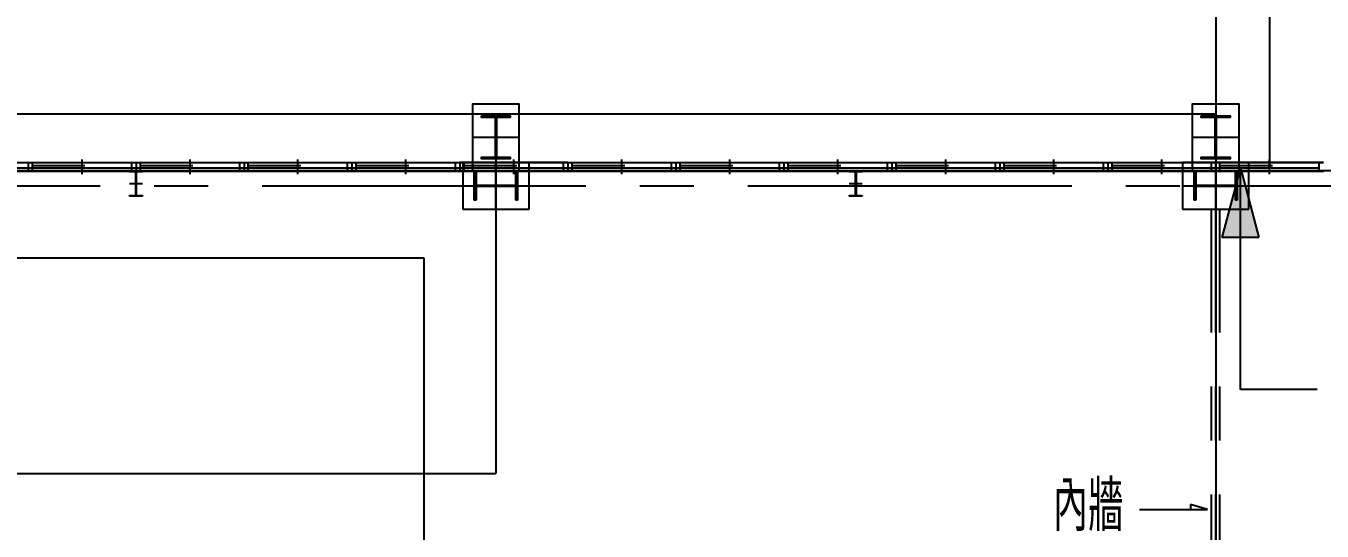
# Model space of a CAD drawing. Extents: x -40736 to 367926, y -65544 to 37405.
# Drawn here: x 353738 to 355539, y -50223 to -49521 of the extents above; entities that cross this region are included whole.
import ezdxf

# ---------------------------------------------------------------- set-up
doc = ezdxf.new("R2010")
doc.units = 0
doc.header["$LTSCALE"] = 600
doc.header["$MEASUREMENT"] = 0
doc.linetypes.add('CENTER2', pattern=[1.125, 0.75, -0.125, 0.125, -0.125])
doc.layers.get('0').update_dxf_attribs({"linetype": 'CONTINUOUS'})
for name, color, linetype in [('1', 1, 'CONTINUOUS'), ('C6', 6, 'CONTINUOUS'), ('底圖', 253, 'CONTINUOUS')]:
    doc.layers.add(name, color=color, linetype=linetype)
doc.styles.add('CHINESET', font='ISOCP.SHX', dxfattribs={"width": 0.7, "bigfont": 'CHINESET.SHX'})

# ---------------------------------------------------------------- blocks, each defined once
blk = doc.blocks.new('*X413')
at = {"layer": 'C6', "color": 0}
for p, q in [((11763.7, 29453.8), (11764.5, 29454.6)), ((11763.7, 29452.9), (11765.3, 29454.6)), ((11764.6, 29452.1), (11767.1, 29454.6)), ((11765.5, 29452.1), (11768, 29454.6)), ((11767.3, 29452.1), (11769.8, 29454.6)), ((11768.1, 29452.1), (11770.6, 29454.6)), ((11769.9, 29452.1), (11772.4, 29454.6)), ((11770.8, 29452.1), (11773.3, 29454.6)), ((11772.6, 29452.1), (11775.1, 29454.6)), ((11773.4, 29452.1), (11775.9, 29454.6)), ((11775.2, 29452.1), (11777.7, 29454.6)), ((11776.1, 29452.1), (11778.6, 29454.6)), ((11777.9, 29452.1), (11780.4, 29454.6)), ((11778.7, 29452.1), (11781.2, 29454.6)), ((11780.5, 29452.1), (11783, 29454.6)), ((11781.4, 29452.1), (11783.9, 29454.6)), ((11782.9, 29451.8), (11785.7, 29454.6)), ((11782.9, 29450.9), (11786.5, 29454.6)), ((11782.9, 29449.1), (11784.5, 29450.7)), ((11782.9, 29448.2), (11784.5, 29449.8)), ((11782.9, 29446.5), (11784.5, 29448.1)), ((11782.9, 29445.6), (11784.5, 29447.2)), ((11782.9, 29443.8), (11784.5, 29445.4)), ((11782.9, 29442.9), (11784.5, 29444.5)), ((11785.8, 29452.1), (11788.3, 29454.6)), ((11786.7, 29452.1), (11789.2, 29454.6)), ((11788.5, 29452.1), (11791, 29454.6)), ((11789.4, 29452.1), (11791.9, 29454.6)), ((11791.1, 29452.1), (11793.6, 29454.6)), ((11792, 29452.1), (11794.5, 29454.6)), ((11793.8, 29452.1), (11796.3, 29454.6)), ((11794.7, 29452.1), (11797.2, 29454.6)), ((11796.4, 29452.1), (11798.9, 29454.6)), ((11797.3, 29452.1), (11799.8, 29454.6)), ((11799.1, 29452.1), (11801.6, 29454.6)), ((11800, 29452.1), (11802.5, 29454.6)), ((11801.7, 29452.1), (11803.7, 29454)), ((11802.6, 29452.1), (11803.7, 29453.1)), ((11782.9, 29441.2), (11784.5, 29442.8)), ((11782.9, 29440.3), (11784.5, 29441.9)), ((11782.9, 29438.5), (11784.5, 29440.1)), ((11782.9, 29437.6), (11784.5, 29439.2)), ((11782.9, 29435.9), (11784.5, 29437.5)), ((11782.9, 29435), (11784.5, 29436.6)), ((11782.9, 29433.2), (11784.5, 29434.8)), ((11782.9, 29432.3), (11784.5, 29433.9)), ((11782.9, 29430.6), (11784.5, 29432.2)), ((11782.9, 29429.7), (11784.5, 29431.3)), ((11782.9, 29427.9), (11784.5, 29429.5)), ((11782.9, 29427), (11784.5, 29428.6)), ((11782.9, 29425.3), (11784.5, 29426.9)), ((11782.9, 29424.4), (11784.5, 29426)), ((11782.9, 29422.6), (11784.5, 29424.2)), ((11782.9, 29421.7), (11784.5, 29423.3)), ((11782.9, 29420), (11784.5, 29421.6)), ((11782.9, 29419.1), (11784.5, 29420.7)), ((11782.9, 29417.3), (11784.5, 29418.9)), ((11782.9, 29416.4), (11784.5, 29418)), ((11782.9, 29414.6), (11784.5, 29416.2)), ((11782.9, 29413.8), (11784.5, 29415.4)), ((11782.9, 29412), (11784.5, 29413.6)), ((11782.9, 29411.1), (11784.5, 29412.7)), ((11782.9, 29409.3), (11784.5, 29410.9)), ((11782.9, 29408.5), (11784.5, 29410.1)), ((11782.9, 29406.7), (11784.5, 29408.3)), ((11763.7, 29395.4), (11765.3, 29397.1)), ((11763.7, 29394.6), (11766.2, 29397.1)), ((11765.4, 29394.6), (11767.9, 29397.1)), ((11766.3, 29394.6), (11768.8, 29397.1)), ((11768.1, 29394.6), (11770.6, 29397.1)), ((11769, 29394.6), (11771.5, 29397.1)), ((11770.7, 29394.6), (11773.2, 29397.1)), ((11771.6, 29394.6), (11774.1, 29397.1)), ((11773.4, 29394.6), (11775.9, 29397.1)), ((11774.3, 29394.6), (11776.8, 29397.1)), ((11776, 29394.6), (11778.5, 29397.1)), ((11776.9, 29394.6), (11779.4, 29397.1)), ((11778.7, 29394.6), (11781.2, 29397.1)), ((11779.6, 29394.6), (11782.1, 29397.1)), ((11781.3, 29394.6), (11784.5, 29397.7)), ((11782.2, 29394.6), (11784.7, 29397.1)), ((11782.9, 29405.8), (11784.5, 29407.4)), ((11782.9, 29404), (11784.5, 29405.6)), ((11782.9, 29403.2), (11784.5, 29404.8)), ((11782.9, 29401.4), (11784.5, 29403)), ((11782.9, 29400.5), (11784.5, 29402.1)), ((11782.9, 29398.7), (11784.5, 29400.3)), ((11782.9, 29397.9), (11784.5, 29399.5)), ((11784, 29394.6), (11786.5, 29397.1)), ((11784.9, 29394.6), (11787.4, 29397.1)), ((11786.7, 29394.6), (11789.2, 29397.1)), ((11787.5, 29394.6), (11790, 29397.1)), ((11789.3, 29394.6), (11791.8, 29397.1)), ((11790.2, 29394.6), (11792.7, 29397.1)), ((11792, 29394.6), (11794.5, 29397.1)), ((11792.8, 29394.6), (11795.3, 29397.1)), ((11794.6, 29394.6), (11797.1, 29397.1)), ((11795.5, 29394.6), (11798, 29397.1)), ((11797.3, 29394.6), (11799.8, 29397.1)), ((11798.1, 29394.6), (11800.6, 29397.1)), ((11799.9, 29394.6), (11802.4, 29397.1)), ((11800.8, 29394.6), (11803.3, 29397.1)), ((11802.6, 29394.6), (11803.7, 29395.7)), ((11803.4, 29394.6), (11803.7, 29394.8))]:
    blk.add_line(p, q, dxfattribs=at)
blk = doc.blocks.new('*U537')
at = {"color": 1, "linetype": 'Continuous'}
blk.add_line((-32.5, 0), (32.5, 0), dxfattribs=at)
at = {"color": 1}
blk.add_lwpolyline([(-32.5, -46), (32.5, -46), (32.5, 46), (-32.5, 46)], close=True, dxfattribs=at)
blk.add_lwpolyline([(-20, 30), (20, 30), (20, 27.5), (0.8, 27.5), (0.8, -27.5), (20, -27.5), (20, -30), (-20, -30), (-20, -27.5), (-0.8, -27.5), (-0.8, 27.5), (-20, 27.5), (-20, 30)], dxfattribs=at)
blk.add_blockref('*X413', (-11783.7, -29424.6), dxfattribs=at)
blk = doc.blocks.new('*U538')
at = {"color": 0, "linetype": 'ByBlock', "lineweight": -2}
blk.add_blockref('*U537', (0, -10000), dxfattribs=at)
blk = doc.blocks.new('*U531')
at = {"color": 0}
blk.add_blockref('*U538', (0, 5000), dxfattribs=at)
blk = doc.blocks.new('*U532')
at = {"layer": '1', "color": 0, "linetype": 'ByBlock', "lineweight": -2}
for p in [(6000, 0), (7000, 0)]:
    blk.add_blockref('*U531', p, dxfattribs=at)

msp = doc.modelspace()

# ---------------------------------------------------------------- linework, layer by layer
at = {"color": 0}
msp.add_lwpolyline([(360437.28956, -32043.29681), (348358.78957, -32043.29681), (348358.78957, -49721.79681), (360437.28956, -49721.79681)], close=True, dxfattribs=at)
at = {"layer": '底圖', "color": 253}
for p, q in [((355391.28837, -43643.31825), (355391.28837, -49643.31765)), ((355466.28837, -43841.55583), (355466.28837, -49718.31765)), ((353391.28837, -49643.31765), (355391.28837, -49643.31765)), ((354391.28837, -49643.31765), (354391.28837, -50143.31765)), ((355391.28837, -49643.31765), (355391.28837, -57643.31765)), ((337466.29017, -49718.31765), (355466.28837, -49718.31765)), ((355425.58241, -49718.31765), (355399.7005, -49814.91023)), ((355425.58241, -50026.50459), (355425.58241, -49718.31765)), ((355425.58241, -49718.31765), (355451.46431, -49814.91023)), ((355451.46431, -49814.91023), (355399.7005, -49814.91023)), ((353491.28837, -49843.31765), (354291.28837, -49843.31765)), ((354291.28837, -49843.31765), (354291.28837, -52893.31765)), ((355532.30239, -50026.50459), (355425.58241, -50026.50459)), ((353391.28837, -50143.31765), (354391.28837, -50143.31765))]:
    msp.add_line(p, q, dxfattribs=at)
at = {"layer": '底圖', "linetype": 'CENTER2'}
for p, q in [((353591.28956, -49710.83166), (353741.28956, -49710.83166)), ((353741.28956, -49710.83166), (353741.28956, -49722.83166)), ((353741.28956, -49710.83166), (353741.28956, -49722.83166)), ((353741.28956, -49710.83166), (353891.28956, -49710.83166)), ((353747.28956, -49722.83166), (353747.28956, -49710.83166)), ((353747.28956, -49714.83166), (353820.28956, -49714.83166)), ((353885.28956, -49718.83166), (353812.28956, -49718.83166)), ((353816.28956, -49726.83166), (353816.28956, -49706.83166)), ((353885.28956, -49722.83166), (353885.28956, -49710.83166)), ((353891.28956, -49710.83166), (353891.28956, -49722.83166)), ((353891.28956, -49710.83166), (353891.28956, -49722.83166)), ((353891.28956, -49710.83166), (354041.28956, -49710.83166)), ((353897.28956, -49722.83166), (353897.28956, -49710.83166)), ((353897.28956, -49714.83166), (353970.28956, -49714.83166)), ((354035.28956, -49718.83166), (353962.28956, -49718.83166)), ((353966.28956, -49726.83166), (353966.28956, -49706.83166)), ((354035.28956, -49722.83166), (354035.28956, -49710.83166)), ((354041.28956, -49710.83166), (354041.28956, -49722.83166)), ((354041.28956, -49710.83166), (354041.28956, -49722.83166)), ((354041.28956, -49710.83166), (354191.28956, -49710.83166)), ((354047.28956, -49722.83166), (354047.28956, -49710.83166)), ((354047.28956, -49714.83166), (354120.28956, -49714.83166)), ((354185.28956, -49718.83166), (354112.28956, -49718.83166)), ((354116.28956, -49726.83166), (354116.28956, -49706.83166)), ((354185.28956, -49722.83166), (354185.28956, -49710.83166)), ((354191.28956, -49710.83166), (354191.28956, -49722.83166)), ((354191.28956, -49710.83166), (354191.28956, -49722.83166)), ((354191.28956, -49710.83166), (354341.28956, -49710.83166)), ((354191.28956, -49710.83166), (354341.28956, -49710.83166)), ((354197.28956, -49722.83166), (354197.28956, -49710.83166)), ((354197.28956, -49714.83166), (354270.28956, -49714.83166)), ((354335.28956, -49718.83166), (354262.28956, -49718.83166)), ((354266.28956, -49726.83166), (354266.28956, -49706.83166)), ((354335.28956, -49722.83166), (354335.28956, -49710.83166)), ((354341.28956, -49710.83166), (354345.28956, -49710.83166)), ((354491.28956, -49710.83166), (354341.28956, -49710.83166)), ((354341.28956, -49710.83166), (354341.28956, -49722.83166)), ((354341.28956, -49710.83166), (354341.28956, -49722.83166)), ((354341.28956, -49710.83166), (354491.28956, -49710.83166)), ((354345.28956, -49710.83166), (354345.28956, -49775.83166)), ((354347.28956, -49722.83166), (354347.28956, -49710.83166)), ((354347.28956, -49714.83166), (354420.28956, -49714.83166)), ((354391.28956, -49775.83166), (354391.28956, -49710.83166)), ((354485.28956, -49718.83166), (354412.28956, -49718.83166)), ((354416.28956, -49726.83166), (354416.28956, -49706.83166)), ((354437.28956, -49710.83166), (354441.28956, -49710.83166)), ((354437.28956, -49775.83166), (354437.28956, -49710.83166)), ((354437.28956, -49710.83166), (354437.28956, -49710.83166)), ((354485.28956, -49722.83166), (354485.28956, -49710.83166)), ((354491.28956, -49710.83166), (354491.28956, -49722.83166)), ((354491.28956, -49710.83166), (354491.28956, -49722.83166)), ((354491.28956, -49710.83166), (354641.28956, -49710.83166)), ((354497.28956, -49722.83166), (354497.28956, -49710.83166)), ((354497.28956, -49714.83166), (354570.28956, -49714.83166)), ((354635.28956, -49718.83166), (354562.28956, -49718.83166)), ((354566.28956, -49726.83166), (354566.28956, -49706.83166)), ((354635.28956, -49722.83166), (354635.28956, -49710.83166)), ((354641.28956, -49710.83166), (354641.28956, -49722.83166)), ((354641.28956, -49710.83166), (354641.28956, -49722.83166)), ((354641.28956, -49710.83166), (354791.28956, -49710.83166)), ((354647.28956, -49722.83166), (354647.28956, -49710.83166)), ((354647.28956, -49714.83166), (354720.28956, -49714.83166)), ((354785.28956, -49718.83166), (354712.28956, -49718.83166)), ((354716.28956, -49726.83166), (354716.28956, -49706.83166)), ((354785.28956, -49722.83166), (354785.28956, -49710.83166)), ((354791.28956, -49710.83166), (354791.28956, -49722.83166)), ((354791.28956, -49710.83166), (354791.28956, -49722.83166)), ((354791.28956, -49710.83166), (354941.28956, -49710.83166)), ((354797.28956, -49722.83166), (354797.28956, -49710.83166)), ((354797.28956, -49714.83166), (354870.28956, -49714.83166)), ((354935.28956, -49718.83166), (354862.28956, -49718.83166)), ((354866.28956, -49726.83166), (354866.28956, -49706.83166)), ((354935.28956, -49722.83166), (354935.28956, -49710.83166)), ((354941.28956, -49710.83166), (354941.28956, -49722.83166)), ((354941.28956, -49710.83166), (354941.28956, -49722.83166)), ((354941.28956, -49710.83166), (355091.28956, -49710.83166)), ((354947.28956, -49722.83166), (354947.28956, -49710.83166)), ((354947.28956, -49714.83166), (355020.28956, -49714.83166)), ((355085.28956, -49718.83166), (355012.28956, -49718.83166)), ((355016.28956, -49726.83166), (355016.28956, -49706.83166)), ((355085.28956, -49722.83166), (355085.28956, -49710.83166)), ((355091.28956, -49710.83166), (355091.28956, -49722.83166)), ((355091.28956, -49710.83166), (355091.28956, -49722.83166)), ((355091.28956, -49710.83166), (355241.28956, -49710.83166)), ((355097.28956, -49722.83166), (355097.28956, -49710.83166)), ((355097.28956, -49714.83166), (355170.28956, -49714.83166)), ((355235.28956, -49718.83166), (355162.28956, -49718.83166)), ((355166.28956, -49726.83166), (355166.28956, -49706.83166)), ((355235.28956, -49722.83166), (355235.28956, -49710.83166)), ((355241.28956, -49710.83166), (355241.28956, -49722.83166)), ((355241.28956, -49710.83166), (355241.28956, -49722.83166)), ((355241.28956, -49710.83166), (355391.28956, -49710.83166)), ((355241.28956, -49710.83166), (355391.28956, -49710.83166)), ((355247.28956, -49722.83166), (355247.28956, -49710.83166)), ((355247.28956, -49714.83166), (355320.28956, -49714.83166)), ((355385.28956, -49718.83166), (355312.28956, -49718.83166)), ((355316.28956, -49726.83166), (355316.28956, -49706.83166)), ((355341.28956, -49710.83166), (355345.28956, -49710.83166)), ((355391.28956, -49710.83166), (355345.28956, -49710.83166)), ((355345.28956, -49710.83166), (355345.28956, -49775.83166)), ((355385.28956, -49722.83166), (355385.28956, -49710.83166)), ((355391.28956, -49775.83166), (355391.28956, -49710.83166)), ((355541.28956, -49710.83166), (355391.28956, -49710.83166)), ((355391.28956, -49710.83166), (355391.28956, -49722.83166)), ((355391.28956, -49710.83166), (355391.28956, -49722.83166)), ((355391.28956, -49710.83166), (355541.28956, -49710.83166)), ((355397.28956, -49722.83166), (355397.28956, -49710.83166)), ((355397.28956, -49714.83166), (355470.28956, -49714.83166)), ((355437.28956, -49775.83166), (355437.28956, -49710.83166)), ((355437.28956, -49710.83166), (355437.28956, -49710.83166)), ((355535.28956, -49718.83166), (355462.28956, -49718.83166)), ((355466.28956, -49726.83166), (355466.28956, -49706.83166)), ((355535.28956, -49722.83166), (355535.28956, -49710.83166)), ((353591.28956, -49722.83166), (353741.28956, -49722.83166)), ((353741.28956, -49722.83166), (353891.28956, -49722.83166)), ((353882.28956, -49722.83166), (353900.28956, -49722.83166)), ((353882.28956, -49723.93166), (353882.28956, -49722.83166)), ((353890.93956, -49723.93166), (353882.28956, -49723.93166)), ((353882.61836, -49723.93166), (353883.71836, -49722.83166)), ((353884.38613, -49723.93166), (353885.48613, -49722.83166)), ((353887.92166, -49723.93166), (353889.02166, -49722.83166)), ((353889.68943, -49723.93166), (353890.78943, -49722.83166)), ((353890.93956, -49756.73166), (353890.93956, -49723.93166)), ((353890.93956, -49726.21706), (353891.63956, -49725.51706)), ((353890.93956, -49727.98483), (353891.63956, -49727.28483)), ((353890.93956, -49731.52036), (353891.63956, -49730.82036)), ((353890.93956, -49733.28813), (353891.63956, -49732.58813)), ((353890.93956, -49736.82366), (353891.63956, -49736.12366)), ((353890.93956, -49738.59143), (353891.63956, -49737.89143)), ((353891.28956, -49722.83166), (353891.28956, -49757.83166)), ((353891.28956, -49722.83166), (354041.28956, -49722.83166)), ((353900.28956, -49723.93166), (353891.63956, -49723.93166)), ((353891.63956, -49723.93166), (353891.63956, -49756.73166)), ((353893.22496, -49723.93166), (353894.32496, -49722.83166)), ((353894.99273, -49723.93166), (353896.09273, -49722.83166)), ((353898.52826, -49723.93166), (353899.62826, -49722.83166)), ((353900.28956, -49722.83166), (353900.28956, -49723.93166)), ((354041.28956, -49722.83166), (354191.28956, -49722.83166)), ((354191.28956, -49722.83166), (354341.28956, -49722.83166)), ((354341.28956, -49722.83166), (354491.28956, -49722.83166)), ((354361.28956, -49763.33166), (354361.28956, -49723.33166)), ((354361.28956, -49723.33166), (354363.78956, -49723.33166)), ((354363.78956, -49727.03663), (354361.28956, -49724.53663)), ((354363.78956, -49727.92051), (354361.28956, -49725.42051)), ((354363.78956, -49729.68828), (354361.28956, -49727.18828)), ((354363.78956, -49730.57216), (354361.28956, -49728.07216)), ((354363.78956, -49732.33993), (354361.28956, -49729.83993)), ((354363.78956, -49733.22381), (354361.28956, -49730.72381)), ((354363.78956, -49734.99158), (354361.28956, -49732.49158)), ((354363.78956, -49735.87546), (354361.28956, -49733.37546)), ((354363.78956, -49737.64323), (354361.28956, -49735.14323)), ((354363.78956, -49738.52711), (354361.28956, -49736.02711)), ((354363.78956, -49740.29488), (354361.28956, -49737.79488)), ((354363.78956, -49741.17876), (354361.28956, -49738.67876)), ((354363.78956, -49725.26886), (354361.85237, -49723.33166)), ((354363.78956, -49724.38498), (354362.73625, -49723.33166)), ((354363.78956, -49723.33166), (354363.78956, -49742.53166)), ((354418.78956, -49742.53166), (354418.78956, -49723.33166)), ((354418.78956, -49723.33166), (354421.28956, -49723.33166)), ((354421.28956, -49726.20032), (354418.78956, -49723.70032)), ((354421.28956, -49727.0842), (354418.78956, -49724.5842)), ((354421.28956, -49728.85197), (354418.78956, -49726.35197)), ((354421.28956, -49729.73585), (354418.78956, -49727.23585)), ((354421.28956, -49731.50362), (354418.78956, -49729.00362)), ((354421.28956, -49732.3875), (354418.78956, -49729.8875)), ((354421.28956, -49734.15527), (354418.78956, -49731.65527)), ((354421.28956, -49735.03915), (354418.78956, -49732.53915)), ((354421.28956, -49736.80692), (354418.78956, -49734.30692)), ((354421.28956, -49737.6908), (354418.78956, -49735.1908)), ((354421.28956, -49739.45857), (354418.78956, -49736.95857)), ((354421.28956, -49740.34245), (354418.78956, -49737.84245)), ((354421.28956, -49724.43255), (354420.18868, -49723.33166)), ((354421.28956, -49723.54867), (354421.07256, -49723.33166)), ((354421.28956, -49723.33166), (354421.28956, -49763.33166)), ((354491.28956, -49722.83166), (354641.28956, -49722.83166)), ((354641.28956, -49722.83166), (354791.28956, -49722.83166)), ((354791.28956, -49722.83166), (354941.28956, -49722.83166)), ((354882.28956, -49722.83166), (354900.28956, -49722.83166)), ((354882.28956, -49723.93166), (354882.28956, -49722.83166)), ((354890.93956, -49723.93166), (354882.28956, -49723.93166)), ((354882.61836, -49723.93166), (354883.71836, -49722.83166)), ((354884.38613, -49723.93166), (354885.48613, -49722.83166)), ((354887.92166, -49723.93166), (354889.02166, -49722.83166)), ((354889.68943, -49723.93166), (354890.78943, -49722.83166)), ((354890.93956, -49756.73166), (354890.93956, -49723.93166)), ((354890.93956, -49726.21706), (354891.63956, -49725.51706)), ((354890.93956, -49727.98483), (354891.63956, -49727.28483)), ((354890.93956, -49731.52036), (354891.63956, -49730.82036)), ((354890.93956, -49733.28813), (354891.63956, -49732.58813)), ((354890.93956, -49736.82366), (354891.63956, -49736.12366)), ((354890.93956, -49738.59143), (354891.63956, -49737.89143)), ((354891.28956, -49722.83166), (354891.28956, -49757.83166)), ((354900.28956, -49723.93166), (354891.63956, -49723.93166)), ((354891.63956, -49723.93166), (354891.63956, -49756.73166)), ((354893.22496, -49723.93166), (354894.32496, -49722.83166)), ((354894.99273, -49723.93166), (354896.09273, -49722.83166)), ((354898.52826, -49723.93166), (354899.62826, -49722.83166)), ((354900.28956, -49722.83166), (354900.28956, -49723.93166)), ((354941.28956, -49722.83166), (355091.28956, -49722.83166)), ((355091.28956, -49722.83166), (355241.28956, -49722.83166)), ((355241.28956, -49722.83166), (355391.28956, -49722.83166)), ((355361.28956, -49763.33166), (355361.28956, -49723.33166)), ((355361.28956, -49723.33166), (355363.78956, -49723.33166)), ((355363.78956, -49727.03663), (355361.28956, -49724.53663)), ((355363.78956, -49727.92051), (355361.28956, -49725.42051)), ((355363.78956, -49729.68828), (355361.28956, -49727.18828)), ((355363.78956, -49730.57216), (355361.28956, -49728.07216)), ((355363.78956, -49732.33993), (355361.28956, -49729.83993)), ((355363.78956, -49733.22381), (355361.28956, -49730.72381)), ((355363.78956, -49734.99158), (355361.28956, -49732.49158)), ((355363.78956, -49735.87546), (355361.28956, -49733.37546)), ((355363.78956, -49737.64323), (355361.28956, -49735.14323)), ((355363.78956, -49738.52711), (355361.28956, -49736.02711)), ((355363.78956, -49740.29488), (355361.28956, -49737.79488)), ((355363.78956, -49741.17876), (355361.28956, -49738.67876)), ((355363.78956, -49725.26886), (355361.85237, -49723.33166)), ((355363.78956, -49724.38498), (355362.73625, -49723.33166)), ((355363.78956, -49723.33166), (355363.78956, -49742.53166)), ((355391.28956, -49722.83166), (355541.28956, -49722.83166)), ((355418.78956, -49742.53166), (355418.78956, -49723.33166)), ((355418.78956, -49723.33166), (355421.28956, -49723.33166)), ((355421.28956, -49726.20032), (355418.78956, -49723.70032)), ((355421.28956, -49727.0842), (355418.78956, -49724.5842)), ((355421.28956, -49728.85197), (355418.78956, -49726.35197)), ((355421.28956, -49729.73585), (355418.78956, -49727.23585)), ((355421.28956, -49731.50362), (355418.78956, -49729.00362)), ((355421.28956, -49732.3875), (355418.78956, -49729.8875)), ((355421.28956, -49734.15527), (355418.78956, -49731.65527)), ((355421.28956, -49735.03915), (355418.78956, -49732.53915)), ((355421.28956, -49736.80692), (355418.78956, -49734.30692)), ((355421.28956, -49737.6908), (355418.78956, -49735.1908)), ((355421.28956, -49739.45857), (355418.78956, -49736.95857)), ((355421.28956, -49740.34245), (355418.78956, -49737.84245)), ((355421.28956, -49724.43255), (355420.18868, -49723.33166)), ((355421.28956, -49723.54867), (355421.07256, -49723.33166)), ((355421.28956, -49723.33166), (355421.28956, -49763.33166)), ((353391.28956, -49743.33166), (357391.28956, -49743.33166)), ((353900.28956, -49740.33166), (353882.28956, -49740.33166)), ((353882.28956, -49757.83166), (353882.28956, -49756.73166)), ((353882.28956, -49756.73166), (353890.93956, -49756.73166)), ((353882.30593, -49757.83166), (353883.40593, -49756.73166)), ((353885.84147, -49757.83166), (353886.94147, -49756.73166)), ((353887.60923, -49757.83166), (353888.70923, -49756.73166)), ((353890.93956, -49742.12696), (353891.63956, -49741.42696)), ((353890.93956, -49743.89473), (353891.63956, -49743.19473)), ((353890.93956, -49747.43026), (353891.63956, -49746.73026)), ((353890.93956, -49749.19803), (353891.63956, -49748.49803)), ((353890.93956, -49752.73356), (353891.63956, -49752.03356)), ((353890.93956, -49754.50133), (353891.63956, -49753.80133)), ((353891.14477, -49757.83166), (353892.24477, -49756.73166)), ((353891.63956, -49756.73166), (353900.28956, -49756.73166)), ((353892.91253, -49757.83166), (353894.01253, -49756.73166)), ((353896.44807, -49757.83166), (353897.54807, -49756.73166)), ((353898.21583, -49757.83166), (353899.31583, -49756.73166)), ((353900.28956, -49756.73166), (353900.28956, -49757.83166)), ((354345.28956, -49743.33166), (354437.28956, -49743.33166)), ((354364.9747, -49744.13166), (354361.28956, -49740.44653)), ((354364.09081, -49744.13166), (354361.28956, -49741.33041)), ((354363.78956, -49745.59818), (354361.28956, -49743.09818)), ((354363.78956, -49746.48206), (354361.28956, -49743.98206)), ((354363.78956, -49748.24983), (354361.28956, -49745.74983)), ((354363.78956, -49749.13371), (354361.28956, -49746.63371)), ((354363.78956, -49750.90148), (354361.28956, -49748.40148)), ((354363.78956, -49751.78537), (354361.28956, -49749.28537)), ((354363.78956, -49753.55313), (354361.28956, -49751.05313)), ((354363.78956, -49754.43702), (354361.28956, -49751.93702)), ((354363.78956, -49756.20478), (354361.28956, -49753.70478)), ((354363.78956, -49757.08867), (354361.28956, -49754.58867)), ((354363.78956, -49758.85643), (354361.28956, -49756.35643)), ((354363.78956, -49742.53166), (354418.78956, -49742.53166)), ((354418.78956, -49744.13166), (354363.78956, -49744.13166)), ((354363.78956, -49744.13166), (354363.78956, -49763.33166)), ((354366.74247, -49744.13166), (354365.14247, -49742.53166)), ((354367.62635, -49744.13166), (354366.02635, -49742.53166)), ((354369.39412, -49744.13166), (354367.79412, -49742.53166)), ((354370.278, -49744.13166), (354368.678, -49742.53166)), ((354372.04577, -49744.13166), (354370.44577, -49742.53166)), ((354372.92965, -49744.13166), (354371.32965, -49742.53166)), ((354374.69742, -49744.13166), (354373.09742, -49742.53166)), ((354375.5813, -49744.13166), (354373.9813, -49742.53166)), ((354377.34907, -49744.13166), (354375.74907, -49742.53166)), ((354378.23295, -49744.13166), (354376.63295, -49742.53166)), ((354380.00072, -49744.13166), (354378.40072, -49742.53166)), ((354380.8846, -49744.13166), (354379.2846, -49742.53166)), ((354382.65237, -49744.13166), (354381.05237, -49742.53166)), ((354383.53625, -49744.13166), (354381.93625, -49742.53166)), ((354385.30402, -49744.13166), (354383.70402, -49742.53166)), ((354386.1879, -49744.13166), (354384.5879, -49742.53166)), ((354387.95567, -49744.13166), (354386.35567, -49742.53166)), ((354388.83955, -49744.13166), (354387.23955, -49742.53166)), ((354390.60732, -49744.13166), (354389.00732, -49742.53166)), ((354391.4912, -49744.13166), (354389.8912, -49742.53166)), ((354393.25897, -49744.13166), (354391.65897, -49742.53166)), ((354394.14285, -49744.13166), (354392.54285, -49742.53166)), ((354395.91062, -49744.13166), (354394.31062, -49742.53166)), ((354396.7945, -49744.13166), (354395.1945, -49742.53166)), ((354398.56227, -49744.13166), (354396.96227, -49742.53166)), ((354399.44615, -49744.13166), (354397.84615, -49742.53166)), ((354401.21392, -49744.13166), (354399.61392, -49742.53166)), ((354402.0978, -49744.13166), (354400.4978, -49742.53166)), ((354403.86557, -49744.13166), (354402.26557, -49742.53166)), ((354404.74945, -49744.13166), (354403.14945, -49742.53166)), ((354406.51722, -49744.13166), (354404.91722, -49742.53166)), ((354407.40111, -49744.13166), (354405.80111, -49742.53166)), ((354409.16887, -49744.13166), (354407.56887, -49742.53166)), ((354410.05276, -49744.13166), (354408.45276, -49742.53166)), ((354411.82052, -49744.13166), (354410.22052, -49742.53166)), ((354412.70441, -49744.13166), (354411.10441, -49742.53166)), ((354414.47217, -49744.13166), (354412.87217, -49742.53166)), ((354415.35606, -49744.13166), (354413.75606, -49742.53166)), ((354417.12382, -49744.13166), (354415.52382, -49742.53166)), ((354418.00771, -49744.13166), (354416.40771, -49742.53166)), ((354421.28956, -49745.64576), (354418.17547, -49742.53166)), ((354421.28956, -49742.11022), (354418.78956, -49739.61022)), ((354421.28956, -49742.9941), (354418.78956, -49740.4941)), ((354421.28956, -49744.76187), (354418.78956, -49742.26187)), ((354418.78956, -49763.33166), (354418.78956, -49744.13166)), ((354421.28956, -49747.41352), (354418.78956, -49744.91352)), ((354421.28956, -49748.29741), (354418.78956, -49745.79741)), ((354421.28956, -49750.06517), (354418.78956, -49747.56517)), ((354421.28956, -49750.94906), (354418.78956, -49748.44906)), ((354421.28956, -49752.71682), (354418.78956, -49750.21682)), ((354421.28956, -49753.60071), (354418.78956, -49751.10071)), ((354421.28956, -49755.36847), (354418.78956, -49752.86847)), ((354421.28956, -49756.25236), (354418.78956, -49753.75236)), ((354421.28956, -49758.02012), (354418.78956, -49755.52012)), ((354421.28956, -49758.90401), (354418.78956, -49756.40401)), ((354900.28956, -49740.33166), (354882.28956, -49740.33166)), ((354882.28956, -49757.83166), (354882.28956, -49756.73166)), ((354882.28956, -49756.73166), (354890.93956, -49756.73166)), ((354882.30593, -49757.83166), (354883.40593, -49756.73166)), ((354885.84147, -49757.83166), (354886.94147, -49756.73166)), ((354887.60923, -49757.83166), (354888.70923, -49756.73166)), ((354890.93956, -49742.12696), (354891.63956, -49741.42696)), ((354890.93956, -49743.89473), (354891.63956, -49743.19473)), ((354890.93956, -49747.43026), (354891.63956, -49746.73026)), ((354890.93956, -49749.19803), (354891.63956, -49748.49803)), ((354890.93956, -49752.73356), (354891.63956, -49752.03356)), ((354890.93956, -49754.50133), (354891.63956, -49753.80133)), ((354891.14477, -49757.83166), (354892.24477, -49756.73166)), ((354891.63956, -49756.73166), (354900.28956, -49756.73166)), ((354892.91253, -49757.83166), (354894.01253, -49756.73166)), ((354896.44807, -49757.83166), (354897.54807, -49756.73166)), ((354898.21583, -49757.83166), (354899.31583, -49756.73166)), ((354900.28956, -49756.73166), (354900.28956, -49757.83166)), ((355345.28956, -49743.33166), (355437.28956, -49743.33166)), ((355364.9747, -49744.13166), (355361.28956, -49740.44653)), ((355364.09081, -49744.13166), (355361.28956, -49741.33041)), ((355363.78956, -49745.59818), (355361.28956, -49743.09818)), ((355363.78956, -49746.48206), (355361.28956, -49743.98206)), ((355363.78956, -49748.24983), (355361.28956, -49745.74983)), ((355363.78956, -49749.13371), (355361.28956, -49746.63371)), ((355363.78956, -49750.90148), (355361.28956, -49748.40148)), ((355363.78956, -49751.78537), (355361.28956, -49749.28537)), ((355363.78956, -49753.55313), (355361.28956, -49751.05313)), ((355363.78956, -49754.43702), (355361.28956, -49751.93702)), ((355363.78956, -49756.20478), (355361.28956, -49753.70478)), ((355363.78956, -49757.08867), (355361.28956, -49754.58867)), ((355363.78956, -49758.85643), (355361.28956, -49756.35643)), ((355363.78956, -49742.53166), (355418.78956, -49742.53166)), ((355418.78956, -49744.13166), (355363.78956, -49744.13166)), ((355363.78956, -49744.13166), (355363.78956, -49763.33166)), ((355366.74246, -49744.13166), (355365.14246, -49742.53166)), ((355367.62635, -49744.13166), (355366.02635, -49742.53166)), ((355369.39412, -49744.13166), (355367.79412, -49742.53166)), ((355370.278, -49744.13166), (355368.678, -49742.53166)), ((355372.04577, -49744.13166), (355370.44577, -49742.53166)), ((355372.92965, -49744.13166), (355371.32965, -49742.53166)), ((355374.69742, -49744.13166), (355373.09742, -49742.53166)), ((355375.5813, -49744.13166), (355373.9813, -49742.53166)), ((355377.34907, -49744.13166), (355375.74907, -49742.53166)), ((355378.23295, -49744.13166), (355376.63295, -49742.53166)), ((355380.00072, -49744.13166), (355378.40072, -49742.53166)), ((355380.8846, -49744.13166), (355379.2846, -49742.53166)), ((355382.65237, -49744.13166), (355381.05237, -49742.53166)), ((355383.53625, -49744.13166), (355381.93625, -49742.53166)), ((355385.30402, -49744.13166), (355383.70402, -49742.53166)), ((355386.1879, -49744.13166), (355384.5879, -49742.53166)), ((355387.95567, -49744.13166), (355386.35567, -49742.53166)), ((355388.83955, -49744.13166), (355387.23955, -49742.53166)), ((355390.60732, -49744.13166), (355389.00732, -49742.53166)), ((355391.4912, -49744.13166), (355389.8912, -49742.53166)), ((355393.25897, -49744.13166), (355391.65897, -49742.53166)), ((355394.14285, -49744.13166), (355392.54285, -49742.53166)), ((355395.91062, -49744.13166), (355394.31062, -49742.53166)), ((355396.7945, -49744.13166), (355395.1945, -49742.53166)), ((355398.56227, -49744.13166), (355396.96227, -49742.53166)), ((355399.44615, -49744.13166), (355397.84615, -49742.53166)), ((355401.21392, -49744.13166), (355399.61392, -49742.53166)), ((355402.0978, -49744.13166), (355400.4978, -49742.53166)), ((355403.86557, -49744.13166), (355402.26557, -49742.53166)), ((355404.74945, -49744.13166), (355403.14945, -49742.53166)), ((355406.51722, -49744.13166), (355404.91722, -49742.53166)), ((355407.4011, -49744.13166), (355405.8011, -49742.53166)), ((355409.16887, -49744.13166), (355407.56887, -49742.53166)), ((355410.05276, -49744.13166), (355408.45276, -49742.53166)), ((355411.82052, -49744.13166), (355410.22052, -49742.53166)), ((355412.70441, -49744.13166), (355411.10441, -49742.53166)), ((355414.47217, -49744.13166), (355412.87217, -49742.53166)), ((355415.35606, -49744.13166), (355413.75606, -49742.53166)), ((355417.12382, -49744.13166), (355415.52382, -49742.53166)), ((355418.00771, -49744.13166), (355416.40771, -49742.53166)), ((355421.28956, -49745.64576), (355418.17547, -49742.53166)), ((355421.28956, -49742.11022), (355418.78956, -49739.61022)), ((355421.28956, -49742.9941), (355418.78956, -49740.4941)), ((355421.28956, -49744.76187), (355418.78956, -49742.26187)), ((355418.78956, -49763.33166), (355418.78956, -49744.13166)), ((355421.28956, -49747.41352), (355418.78956, -49744.91352)), ((355421.28956, -49748.29741), (355418.78956, -49745.79741)), ((355421.28956, -49750.06517), (355418.78956, -49747.56517)), ((355421.28956, -49750.94906), (355418.78956, -49748.44906)), ((355421.28956, -49752.71682), (355418.78956, -49750.21682)), ((355421.28956, -49753.60071), (355418.78956, -49751.10071)), ((355421.28956, -49755.36847), (355418.78956, -49752.86847)), ((355421.28956, -49756.25236), (355418.78956, -49753.75236)), ((355421.28956, -49758.02012), (355418.78956, -49755.52012)), ((355421.28956, -49758.90401), (355418.78956, -49756.40401)), ((353900.28956, -49757.83166), (353882.28956, -49757.83166)), ((354363.78956, -49759.74032), (354361.28956, -49757.24032)), ((354363.78956, -49761.50808), (354361.28956, -49759.00808)), ((354363.78956, -49762.39197), (354361.28956, -49759.89197)), ((354362.96149, -49763.33166), (354361.28956, -49761.65973)), ((354362.07761, -49763.33166), (354361.28956, -49762.54362)), ((354363.78956, -49763.33166), (354361.28956, -49763.33166)), ((354421.28956, -49760.67177), (354418.78956, -49758.17177)), ((354421.28956, -49761.55566), (354418.78956, -49759.05566)), ((354421.28956, -49763.32342), (354418.78956, -49760.82342)), ((354420.41392, -49763.33166), (354418.78956, -49761.70731)), ((354421.28956, -49763.33166), (354418.78956, -49763.33166)), ((354900.28956, -49757.83166), (354882.28956, -49757.83166)), ((355363.78956, -49759.74032), (355361.28956, -49757.24032)), ((355363.78956, -49761.50808), (355361.28956, -49759.00808)), ((355363.78956, -49762.39197), (355361.28956, -49759.89197)), ((355362.96149, -49763.33166), (355361.28956, -49761.65973)), ((355362.07761, -49763.33166), (355361.28956, -49762.54362)), ((355363.78956, -49763.33166), (355361.28956, -49763.33166)), ((355421.28956, -49760.67177), (355418.78956, -49758.17177)), ((355421.28956, -49761.55566), (355418.78956, -49759.05566)), ((355421.28956, -49763.32342), (355418.78956, -49760.82342)), ((355420.41392, -49763.33166), (355418.78956, -49761.70731)), ((355421.28956, -49763.33166), (355418.78956, -49763.33166)), ((354345.28956, -49775.83166), (354437.28956, -49775.83166)), ((355345.28956, -49775.83166), (355437.28956, -49775.83166)), ((355385.28956, -51297.33166), (355385.28956, -49775.83166)), ((355391.28956, -51297.33166), (355391.28956, -49775.83166)), ((355397.28956, -51297.33166), (355397.28956, -49775.83166)), ((355379.82394, -50193.16225), (355356.2329, -50186.45222)), ((355356.2329, -50186.45222), (355356.2329, -50193.16225)), ((355285.51486, -50193.16225), (355379.82394, -50193.16225))]:
    msp.add_line(p, q, dxfattribs=at)
at = {"layer": '底圖', "color": 253}
msp.add_solid([(355451.46431, -49814.91023), (355399.7005, -49814.91023), (355425.58241, -49718.31765)], dxfattribs=at)

# ---------------------------------------------------------------- block references
at = {"layer": '1', "color": 0}
msp.add_blockref('*U532', (348391.28957, -44675.79681), dxfattribs=at)

# ---------------------------------------------------------------- texts
at = {"layer": '底圖', "linetype": 'CENTER2', "style": 'CHINESET', "width": 0.7}
msp.add_text('內牆', height=70, dxfattribs=at).set_placement((355165.10556, -50223.26457))

doc.saveas('drawing.dxf')
